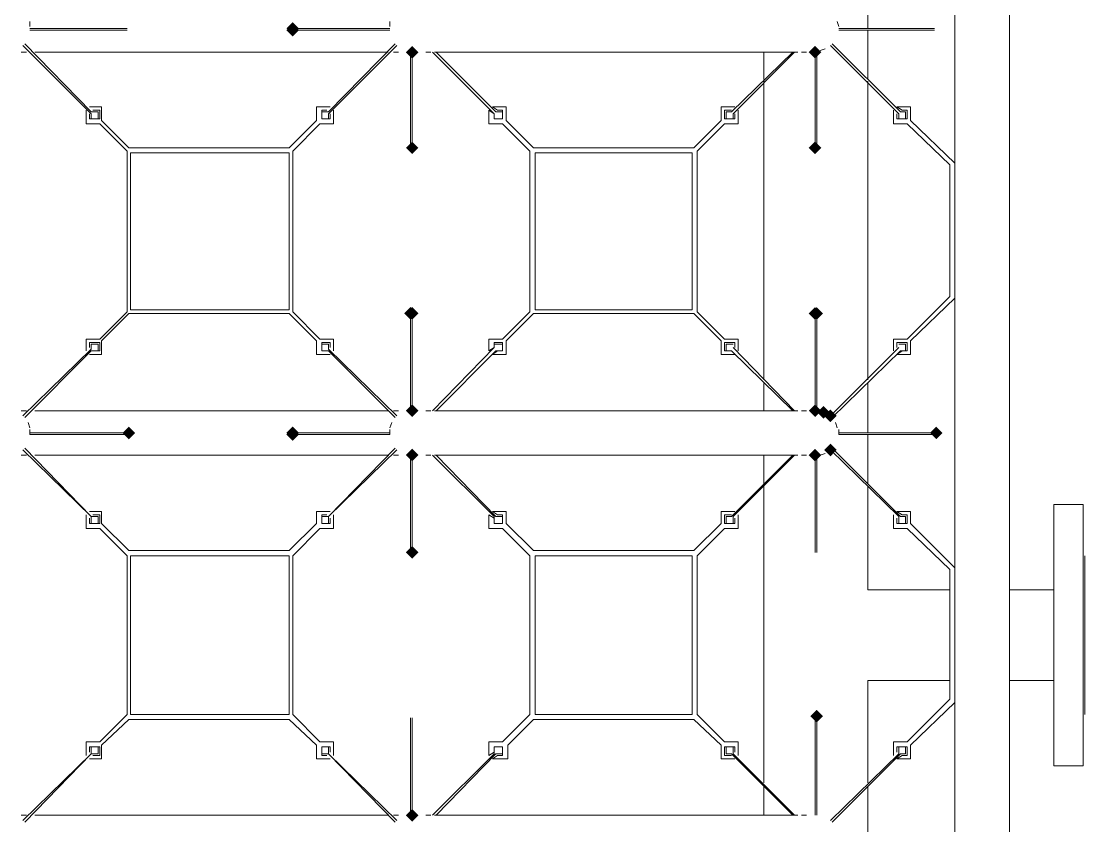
# Model space of a CAD drawing. Header units: millimetres. Extents: x -4415 to 173792, y -78716 to 47289.
# Drawn here: x 46258 to 46927, y -4842 to -4336 of the extents above; entities that cross this region are included whole.
import ezdxf

# ---------------------------------------------------------------- set-up
doc = ezdxf.new("R2010")
doc.units = ezdxf.units.MM

msp = doc.modelspace()

# ---------------------------------------------------------------- hatches: boundary and pattern name
h = msp.add_hatch(color=0)
h.dxf.hatch_style = 2
h.paths.add_polyline_path([(46428.82, -4344.2), (46424.84, -4340.23), (46428.82, -4336.26), (46432.79, -4340.23)])
h = msp.add_hatch(color=0)
h.dxf.hatch_style = 2
h.paths.add_polyline_path([(46428.82, -4345.28), (46424.84, -4341.3), (46428.82, -4337.33), (46432.79, -4341.3)])
h = msp.add_hatch(color=0)
h.dxf.hatch_style = 2
h.paths.add_polyline_path([(46503.96, -4359.23), (46499.99, -4355.26), (46503.96, -4351.29), (46507.93, -4355.26)])
h = msp.add_hatch(color=0)
h.dxf.hatch_style = 2
h.paths.add_polyline_path([(46757.31, -4359.23), (46753.33, -4355.26), (46757.31, -4351.29), (46761.28, -4355.26)])
h = msp.add_hatch(color=0)
h.dxf.hatch_style = 2
h.paths.add_polyline_path([(46503.96, -4419.35), (46499.99, -4415.37), (46503.96, -4411.4), (46507.93, -4415.37)])
h = msp.add_hatch(color=0)
h.dxf.hatch_style = 2
h.paths.add_polyline_path([(46757.31, -4419.35), (46753.33, -4415.37), (46757.31, -4411.4), (46761.28, -4415.37)])
h = msp.add_hatch(color=0)
h.dxf.hatch_style = 2
h.paths.add_polyline_path([(46502.89, -4523.48), (46498.91, -4519.5), (46502.89, -4515.53), (46506.86, -4519.5)])
h = msp.add_hatch(color=0)
h.dxf.hatch_style = 2
h.paths.add_polyline_path([(46503.96, -4523.48), (46499.99, -4519.5), (46503.96, -4515.53), (46507.93, -4519.5)])
h = msp.add_hatch(color=0)
h.dxf.hatch_style = 2
h.paths.add_polyline_path([(46503.96, -4523.48), (46499.99, -4519.5), (46503.96, -4515.53), (46507.93, -4519.5)])
h = msp.add_hatch(color=0)
h.dxf.hatch_style = 2
h.paths.add_polyline_path([(46757.31, -4523.48), (46753.33, -4519.5), (46757.31, -4515.53), (46761.28, -4519.5)])
h = msp.add_hatch(color=0)
h.dxf.hatch_style = 2
h.paths.add_polyline_path([(46757.31, -4523.48), (46753.33, -4519.5), (46757.31, -4515.53), (46761.28, -4519.5)])
h = msp.add_hatch(color=0)
h.dxf.hatch_style = 2
h.paths.add_polyline_path([(46758.38, -4523.48), (46754.41, -4519.5), (46758.38, -4515.53), (46762.35, -4519.5)])
h = msp.add_hatch(color=0)
h.dxf.hatch_style = 2
h.paths.add_polyline_path([(46503.96, -4584.67), (46499.99, -4580.69), (46503.96, -4576.72), (46507.93, -4580.69)])
h = msp.add_hatch(color=0)
h.dxf.hatch_style = 2
h.paths.add_polyline_path([(46757.31, -4584.67), (46753.33, -4580.69), (46757.31, -4576.72), (46761.28, -4580.69)])
h = msp.add_hatch(color=0)
h.dxf.hatch_style = 2
h.paths.add_polyline_path([(46762.67, -4585.74), (46758.7, -4581.77), (46762.67, -4577.79), (46766.64, -4581.77)])
h = msp.add_hatch(color=0)
h.dxf.hatch_style = 2
h.paths.add_polyline_path([(46766.97, -4587.89), (46762.99, -4583.91), (46766.97, -4579.94), (46770.94, -4583.91)])
h = msp.add_hatch(color=0)
h.dxf.hatch_style = 2
h.paths.add_polyline_path([(46325.76, -4598.62), (46321.79, -4594.65), (46325.76, -4590.68), (46329.73, -4594.65)])
h = msp.add_hatch(color=0)
h.dxf.hatch_style = 2
h.paths.add_polyline_path([(46428.82, -4598.62), (46424.84, -4594.65), (46428.82, -4590.68), (46432.79, -4594.65)])
h = msp.add_hatch(color=0)
h.dxf.hatch_style = 2
h.paths.add_polyline_path([(46428.82, -4598.62), (46424.84, -4594.65), (46428.82, -4590.68), (46432.79, -4594.65)])
h = msp.add_hatch(color=0)
h.dxf.hatch_style = 2
h.paths.add_polyline_path([(46428.82, -4599.69), (46424.84, -4595.72), (46428.82, -4591.75), (46432.79, -4595.72)])
h = msp.add_hatch(color=0)
h.dxf.hatch_style = 2
h.paths.add_polyline_path([(46833.52, -4598.62), (46829.55, -4594.65), (46833.52, -4590.68), (46837.5, -4594.65)])
h = msp.add_hatch(color=0)
h.dxf.hatch_style = 2
h.paths.add_polyline_path([(46503.96, -4612.58), (46499.99, -4608.6), (46503.96, -4604.63), (46507.93, -4608.6)])
h = msp.add_hatch(color=0)
h.dxf.hatch_style = 2
h.paths.add_polyline_path([(46757.31, -4612.58), (46753.33, -4608.6), (46757.31, -4604.63), (46761.28, -4608.6)])
h = msp.add_hatch(color=0)
h.dxf.hatch_style = 2
h.paths.add_polyline_path([(46766.97, -4609.36), (46762.99, -4605.38), (46766.97, -4601.41), (46770.94, -4605.38)])
h = msp.add_hatch(color=0)
h.dxf.hatch_style = 2
h.paths.add_polyline_path([(46503.96, -4673.77), (46499.99, -4669.79), (46503.96, -4665.82), (46507.93, -4669.79)])
h = msp.add_hatch(color=0)
h.dxf.hatch_style = 2
h.paths.add_polyline_path([(46758.38, -4776.82), (46754.41, -4772.85), (46758.38, -4768.88), (46762.35, -4772.85)])
h = msp.add_hatch(color=0)
h.dxf.hatch_style = 2
h.paths.add_polyline_path([(46503.96, -4839.08), (46499.99, -4835.11), (46503.96, -4831.14), (46507.93, -4835.11)])

# ---------------------------------------------------------------- linework, layer by layer
at = {"color": 0, "lineweight": 0}
for points in [[(46845.33, -3964.51), (46845.33, -5479.21)], [(46879.68, -3964.51), (46879.68, -5479.21)], [(46790.58, -4309.1), (46790.58, -4340.23)], [(46263.5, -4339.16), (46263.5, -4335.94)], [(46263.5, -4340.23), (46324.69, -4340.23)], [(46428.82, -4340.23), (46490, -4340.23)], [(46490, -4339.16), (46490, -4335.94)], [(46772.33, -4339.16), (46771.26, -4335.94)], [(46772.33, -4340.23), (46832.45, -4340.23)], [(46324.69, -4341.3), (46263.5, -4341.3)], [(46490, -4341.3), (46428.82, -4341.3)], [(46832.45, -4341.3), (46772.33, -4341.3)], [(46790.58, -4341.3), (46790.58, -4372.43)], [(46302.14, -4393.9), (46259.2, -4350.96)], [(46260.28, -4349.89), (46302.14, -4392.83)], [(46451.36, -4392.83), (46493.23, -4349.89)], [(46494.3, -4350.96), (46451.36, -4393.9)], [(46760.53, -4354.19), (46763.75, -4353.11)], [(46809.91, -4393.9), (46766.97, -4350.96)], [(46768.04, -4349.89), (46810.98, -4392.83)], [(46261.35, -4355.26), (46258.13, -4355.26)], [(46271.01, -4355.26), (46266.72, -4355.26)], [(46274.23, -4355.26), (46271.01, -4355.26)], [(46279.6, -4355.26), (46274.23, -4355.26)], [(46283.89, -4355.26), (46279.6, -4355.26)], [(46288.19, -4355.26), (46283.89, -4355.26)], [(46293.55, -4355.26), (46288.19, -4355.26)], [(46297.85, -4355.26), (46293.55, -4355.26)], [(46304.29, -4355.26), (46297.85, -4355.26)], [(46309.66, -4355.26), (46304.29, -4355.26)], [(46315.02, -4355.26), (46309.66, -4355.26)], [(46321.47, -4355.26), (46315.02, -4355.26)], [(46326.83, -4355.26), (46321.47, -4355.26)], [(46333.27, -4355.26), (46326.83, -4355.26)], [(46339.72, -4355.26), (46333.27, -4355.26)], [(46346.16, -4355.26), (46339.72, -4355.26)], [(46353.67, -4355.26), (46346.16, -4355.26)], [(46360.11, -4355.26), (46353.67, -4355.26)], [(46366.55, -4355.26), (46360.11, -4355.26)], [(46372.99, -4355.26), (46366.55, -4355.26)], [(46380.51, -4355.26), (46372.99, -4355.26)], [(46386.95, -4355.26), (46380.51, -4355.26)], [(46393.39, -4355.26), (46386.95, -4355.26)], [(46399.83, -4355.26), (46393.39, -4355.26)], [(46406.27, -4355.26), (46399.83, -4355.26)], [(46413.79, -4355.26), (46406.27, -4355.26)], [(46420.23, -4355.26), (46413.79, -4355.26)], [(46426.67, -4355.26), (46420.23, -4355.26)], [(46432.04, -4355.26), (46426.67, -4355.26)], [(46438.48, -4355.26), (46432.04, -4355.26)], [(46443.84, -4355.26), (46438.48, -4355.26)], [(46450.29, -4355.26), (46443.84, -4355.26)], [(46454.58, -4355.26), (46450.29, -4355.26)], [(46461.02, -4355.26), (46454.58, -4355.26)], [(46465.31, -4355.26), (46461.02, -4355.26)], [(46470.68, -4355.26), (46465.31, -4355.26)], [(46474.98, -4355.26), (46470.68, -4355.26)], [(46478.2, -4355.26), (46474.98, -4355.26)], [(46482.49, -4355.26), (46478.2, -4355.26)], [(46485.71, -4355.26), (46482.49, -4355.26)], [(46488.93, -4355.26), (46485.71, -4355.26)], [(46495.37, -4355.26), (46492.15, -4355.26)], [(46502.89, -4415.37), (46502.89, -4355.26)], [(46503.96, -4355.26), (46503.96, -4415.37)], [(46515.77, -4355.26), (46512.55, -4355.26)], [(46555.49, -4393.9), (46516.84, -4355.26)], [(46521.14, -4355.26), (46517.92, -4355.26)], [(46518.99, -4355.26), (46556.56, -4392.83)], [(46524.36, -4355.26), (46521.14, -4355.26)], [(46528.65, -4355.26), (46524.36, -4355.26)], [(46532.94, -4355.26), (46528.65, -4355.26)], [(46537.24, -4355.26), (46532.94, -4355.26)], [(46541.53, -4355.26), (46537.24, -4355.26)], [(46546.9, -4355.26), (46541.53, -4355.26)], [(46552.27, -4355.26), (46546.9, -4355.26)], [(46557.63, -4355.26), (46552.27, -4355.26)], [(46563, -4355.26), (46557.63, -4355.26)], [(46569.44, -4355.26), (46563, -4355.26)], [(46574.81, -4355.26), (46569.44, -4355.26)], [(46581.25, -4355.26), (46574.81, -4355.26)], [(46587.69, -4355.26), (46581.25, -4355.26)], [(46594.13, -4355.26), (46587.69, -4355.26)], [(46600.57, -4355.26), (46594.13, -4355.26)], [(46607.02, -4355.26), (46600.57, -4355.26)], [(46613.46, -4355.26), (46607.02, -4355.26)], [(46620.97, -4355.26), (46613.46, -4355.26)], [(46627.41, -4355.26), (46620.97, -4355.26)], [(46633.85, -4355.26), (46627.41, -4355.26)], [(46641.37, -4355.26), (46633.85, -4355.26)], [(46647.81, -4355.26), (46641.37, -4355.26)], [(46654.25, -4355.26), (46647.81, -4355.26)], [(46660.69, -4355.26), (46654.25, -4355.26)], [(46668.21, -4355.26), (46660.69, -4355.26)], [(46673.57, -4355.26), (46668.21, -4355.26)], [(46680.01, -4355.26), (46673.57, -4355.26)], [(46686.45, -4355.26), (46680.01, -4355.26)], [(46692.9, -4355.26), (46686.45, -4355.26)], [(46698.26, -4355.26), (46692.9, -4355.26)], [(46703.63, -4355.26), (46698.26, -4355.26)], [(46710.07, -4355.26), (46703.63, -4355.26)], [(46704.7, -4392.83), (46743.35, -4355.26)], [(46744.42, -4355.26), (46705.78, -4393.9)], [(46714.37, -4355.26), (46710.07, -4355.26)], [(46719.73, -4355.26), (46714.37, -4355.26)], [(46724.03, -4355.26), (46719.73, -4355.26)], [(46728.32, -4355.26), (46724.03, -4355.26)], [(46725.1, -4372.43), (46725.1, -4355.26)], [(46732.61, -4355.26), (46728.32, -4355.26)], [(46736.91, -4355.26), (46732.61, -4355.26)], [(46740.13, -4355.26), (46736.91, -4355.26)], [(46743.35, -4355.26), (46740.13, -4355.26)], [(46746.57, -4355.26), (46743.35, -4355.26)], [(46751.94, -4355.26), (46748.72, -4355.26)], [(46757.31, -4415.37), (46757.31, -4355.26)], [(46758.38, -4355.26), (46758.38, -4415.37)], [(46725.1, -4561.37), (46725.1, -4373.51)], [(46790.58, -4373.51), (46790.58, -4561.37)], [(46298.92, -4400.35), (46298.92, -4391.76)], [(46301.07, -4389.61), (46308.58, -4389.61)], [(46301.07, -4393.9), (46301.07, -4397.13)], [(46302.14, -4392.83), (46306.44, -4392.83)], [(46302.14, -4397.13), (46302.14, -4393.9)], [(46307.51, -4391.76), (46303.22, -4391.76)], [(46306.44, -4392.83), (46306.44, -4397.13)], [(46307.51, -4397.13), (46307.51, -4391.76)], [(46308.58, -4389.61), (46308.58, -4398.2)], [(46443.84, -4389.61), (46452.43, -4389.61)], [(46443.84, -4398.2), (46443.84, -4389.61)], [(46447.06, -4391.76), (46447.06, -4397.13)], [(46450.29, -4391.76), (46447.06, -4391.76)], [(46447.06, -4392.83), (46451.36, -4392.83)], [(46447.06, -4397.13), (46447.06, -4392.83)], [(46451.36, -4393.9), (46451.36, -4397.13)], [(46452.43, -4397.13), (46452.43, -4393.9)], [(46454.58, -4391.76), (46454.58, -4400.35)], [(46552.27, -4391.76), (46555.49, -4393.9)], [(46552.27, -4400.35), (46552.27, -4391.76)], [(46554.41, -4389.61), (46563, -4389.61)], [(46557.63, -4391.76), (46554.41, -4389.61)], [(46555.49, -4393.9), (46555.49, -4397.13)], [(46555.49, -4397.13), (46555.49, -4393.9)], [(46556.56, -4392.83), (46560.86, -4392.83)], [(46560.86, -4391.76), (46557.63, -4391.76)], [(46560.86, -4397.13), (46560.86, -4391.76)], [(46560.86, -4392.83), (46560.86, -4397.13)], [(46563, -4389.61), (46563, -4398.2)], [(46698.26, -4389.61), (46706.85, -4389.61)], [(46698.26, -4398.2), (46698.26, -4389.61)], [(46700.41, -4391.76), (46700.41, -4397.13)], [(46704.7, -4391.76), (46700.41, -4391.76)], [(46701.48, -4392.83), (46704.7, -4392.83)], [(46701.48, -4397.13), (46701.48, -4392.83)], [(46705.78, -4393.9), (46705.78, -4397.13)], [(46706.85, -4397.13), (46706.85, -4393.9)], [(46709, -4391.76), (46709, -4400.35)], [(46806.69, -4391.76), (46806.69, -4400.35)], [(46817.42, -4389.61), (46808.83, -4389.61)], [(46808.83, -4389.61), (46812.05, -4391.76)], [(46808.83, -4397.13), (46808.83, -4393.9)], [(46809.91, -4397.13), (46809.91, -4393.9)], [(46810.98, -4392.83), (46814.2, -4392.83)], [(46812.05, -4391.76), (46815.27, -4391.76)], [(46814.2, -4392.83), (46814.2, -4397.13)], [(46815.27, -4391.76), (46815.27, -4397.13)], [(46817.42, -4398.2), (46817.42, -4389.61)], [(46307.51, -4400.35), (46298.92, -4400.35)], [(46301.07, -4397.13), (46307.51, -4397.13)], [(46306.44, -4397.13), (46302.14, -4397.13)], [(46324.69, -4417.52), (46307.51, -4400.35)], [(46308.58, -4398.2), (46325.76, -4415.37)], [(46426.67, -4415.37), (46443.84, -4398.2)], [(46445.99, -4400.35), (46428.82, -4417.52)], [(46454.58, -4400.35), (46445.99, -4400.35)], [(46447.06, -4397.13), (46452.43, -4397.13)], [(46451.36, -4397.13), (46447.06, -4397.13)], [(46560.86, -4400.35), (46552.27, -4400.35)], [(46555.49, -4397.13), (46560.86, -4397.13)], [(46560.86, -4397.13), (46555.49, -4397.13)], [(46578.03, -4417.52), (46560.86, -4400.35)], [(46563, -4398.2), (46580.18, -4415.37)], [(46681.09, -4415.37), (46698.26, -4398.2)], [(46700.41, -4400.35), (46683.23, -4417.52)], [(46700.41, -4397.13), (46706.85, -4397.13)], [(46709, -4400.35), (46700.41, -4400.35)], [(46705.78, -4397.13), (46701.48, -4397.13)], [(46806.69, -4400.35), (46815.27, -4400.35)], [(46815.27, -4397.13), (46808.83, -4397.13)], [(46814.2, -4397.13), (46809.91, -4397.13)], [(46815.27, -4400.35), (46842.11, -4426.11)], [(46845.33, -4425.04), (46817.42, -4398.2)], [(46324.69, -4518.43), (46324.69, -4417.52)], [(46325.76, -4415.37), (46426.67, -4415.37)], [(46326.83, -4517.36), (46326.83, -4418.6)], [(46326.83, -4418.6), (46426.67, -4418.6)], [(46426.67, -4418.6), (46426.67, -4517.36)], [(46428.82, -4417.52), (46428.82, -4518.43)], [(46578.03, -4518.43), (46578.03, -4417.52)], [(46580.18, -4415.37), (46681.09, -4415.37)], [(46581.25, -4517.36), (46581.25, -4418.6)], [(46581.25, -4418.6), (46680.01, -4418.6)], [(46680.01, -4418.6), (46680.01, -4517.36)], [(46683.23, -4417.52), (46683.23, -4518.43)], [(46842.11, -4426.11), (46842.11, -4508.77)], [(46845.33, -4509.84), (46845.33, -4425.04)], [(46842.11, -4508.77), (46815.27, -4535.61)], [(46817.42, -4536.68), (46845.33, -4509.84)], [(46307.51, -4535.61), (46324.69, -4518.43)], [(46325.76, -4519.5), (46308.58, -4536.68)], [(46426.67, -4519.5), (46325.76, -4519.5)], [(46426.67, -4517.36), (46326.83, -4517.36)], [(46443.84, -4536.68), (46426.67, -4519.5)], [(46428.82, -4518.43), (46445.99, -4535.61)], [(46502.89, -4580.69), (46502.89, -4519.5)], [(46503.96, -4519.5), (46503.96, -4580.69)], [(46560.86, -4535.61), (46578.03, -4518.43)], [(46580.18, -4519.5), (46563, -4536.68)], [(46681.09, -4519.5), (46580.18, -4519.5)], [(46680.01, -4517.36), (46581.25, -4517.36)], [(46698.26, -4536.68), (46681.09, -4519.5)], [(46683.23, -4518.43), (46700.41, -4535.61)], [(46757.31, -4580.69), (46757.31, -4519.5)], [(46758.38, -4519.5), (46758.38, -4580.69)], [(46298.92, -4535.61), (46307.51, -4535.61)], [(46298.92, -4543.12), (46298.92, -4535.61)], [(46301.07, -4537.75), (46301.07, -4540.97)], [(46307.51, -4537.75), (46301.07, -4537.75)], [(46302.14, -4538.83), (46306.44, -4538.83)], [(46302.14, -4542.05), (46302.14, -4538.83)], [(46306.44, -4538.83), (46306.44, -4543.12)], [(46307.51, -4543.12), (46307.51, -4537.75)], [(46308.58, -4536.68), (46308.58, -4545.27)], [(46443.84, -4545.27), (46443.84, -4536.68)], [(46445.99, -4535.61), (46454.58, -4535.61)], [(46447.06, -4537.75), (46447.06, -4543.12)], [(46452.43, -4537.75), (46447.06, -4537.75)], [(46447.06, -4538.83), (46451.36, -4538.83)], [(46447.06, -4543.12), (46447.06, -4538.83)], [(46451.36, -4538.83), (46451.36, -4542.05)], [(46452.43, -4540.97), (46452.43, -4537.75)], [(46454.58, -4535.61), (46454.58, -4543.12)], [(46516.84, -4580.69), (46555.49, -4540.97)], [(46552.27, -4535.61), (46560.86, -4535.61)], [(46552.27, -4543.12), (46552.27, -4535.61)], [(46555.49, -4540.97), (46552.27, -4543.12)], [(46555.49, -4537.75), (46555.49, -4540.97)], [(46560.86, -4537.75), (46555.49, -4537.75)], [(46555.49, -4538.83), (46560.86, -4538.83)], [(46560.86, -4543.12), (46560.86, -4537.75)], [(46560.86, -4538.83), (46560.86, -4543.12)], [(46563, -4536.68), (46563, -4545.27)], [(46698.26, -4545.27), (46698.26, -4536.68)], [(46700.41, -4535.61), (46709, -4535.61)], [(46700.41, -4537.75), (46700.41, -4543.12)], [(46706.85, -4537.75), (46700.41, -4537.75)], [(46701.48, -4538.83), (46705.78, -4538.83)], [(46701.48, -4543.12), (46701.48, -4538.83)], [(46705.78, -4540.97), (46744.42, -4580.69)], [(46706.85, -4540.97), (46706.85, -4537.75)], [(46709, -4535.61), (46709, -4543.12)], [(46766.97, -4583.91), (46809.91, -4540.97)], [(46806.69, -4535.61), (46806.69, -4543.12)], [(46815.27, -4535.61), (46806.69, -4535.61)], [(46808.83, -4537.75), (46815.27, -4537.75)], [(46808.83, -4540.97), (46808.83, -4537.75)], [(46809.91, -4538.83), (46814.2, -4538.83)], [(46814.2, -4538.83), (46814.2, -4543.12)], [(46815.27, -4537.75), (46815.27, -4543.12)], [(46817.42, -4545.27), (46817.42, -4536.68)], [(46259.2, -4583.91), (46302.14, -4542.05)], [(46302.14, -4543.12), (46260.28, -4584.99)], [(46308.58, -4545.27), (46301.07, -4545.27)], [(46306.44, -4543.12), (46302.14, -4543.12)], [(46303.22, -4543.12), (46307.51, -4543.12)], [(46452.43, -4545.27), (46443.84, -4545.27)], [(46447.06, -4543.12), (46450.29, -4543.12)], [(46451.36, -4543.12), (46447.06, -4543.12)], [(46451.36, -4542.05), (46494.3, -4583.91)], [(46493.23, -4584.99), (46451.36, -4543.12)], [(46556.56, -4543.12), (46518.99, -4580.69)], [(46554.41, -4545.27), (46557.63, -4543.12)], [(46563, -4545.27), (46554.41, -4545.27)], [(46560.86, -4543.12), (46556.56, -4543.12)], [(46557.63, -4543.12), (46560.86, -4543.12)], [(46706.85, -4545.27), (46698.26, -4545.27)], [(46700.41, -4543.12), (46704.7, -4543.12)], [(46704.7, -4543.12), (46701.48, -4543.12)], [(46743.35, -4580.69), (46704.7, -4543.12)], [(46810.98, -4543.12), (46768.04, -4584.99)], [(46812.05, -4543.12), (46808.83, -4545.27)], [(46808.83, -4545.27), (46817.42, -4545.27)], [(46814.2, -4543.12), (46810.98, -4543.12)], [(46815.27, -4543.12), (46812.05, -4543.12)], [(46725.1, -4580.69), (46725.1, -4563.52)], [(46790.58, -4563.52), (46790.58, -4594.65)], [(46258.13, -4580.69), (46261.35, -4580.69)], [(46266.72, -4580.69), (46271.01, -4580.69)], [(46271.01, -4580.69), (46274.23, -4580.69)], [(46274.23, -4580.69), (46279.6, -4580.69)], [(46279.6, -4580.69), (46283.89, -4580.69)], [(46283.89, -4580.69), (46288.19, -4580.69)], [(46288.19, -4580.69), (46293.55, -4580.69)], [(46293.55, -4580.69), (46297.85, -4580.69)], [(46297.85, -4580.69), (46304.29, -4580.69)], [(46304.29, -4580.69), (46309.66, -4580.69)], [(46309.66, -4580.69), (46315.02, -4580.69)], [(46315.02, -4580.69), (46321.47, -4580.69)], [(46321.47, -4580.69), (46326.83, -4580.69)], [(46326.83, -4580.69), (46333.27, -4580.69)], [(46333.27, -4580.69), (46339.72, -4580.69)], [(46339.72, -4580.69), (46346.16, -4580.69)], [(46346.16, -4580.69), (46353.67, -4580.69)], [(46353.67, -4580.69), (46360.11, -4580.69)], [(46360.11, -4580.69), (46366.55, -4580.69)], [(46366.55, -4580.69), (46372.99, -4580.69)], [(46372.99, -4580.69), (46380.51, -4580.69)], [(46380.51, -4580.69), (46386.95, -4580.69)], [(46386.95, -4580.69), (46393.39, -4580.69)], [(46393.39, -4580.69), (46399.83, -4580.69)], [(46399.83, -4580.69), (46406.27, -4580.69)], [(46406.27, -4580.69), (46413.79, -4580.69)], [(46413.79, -4580.69), (46420.23, -4580.69)], [(46420.23, -4580.69), (46426.67, -4580.69)], [(46426.67, -4580.69), (46432.04, -4580.69)], [(46432.04, -4580.69), (46438.48, -4580.69)], [(46438.48, -4580.69), (46443.84, -4580.69)], [(46443.84, -4580.69), (46450.29, -4580.69)], [(46450.29, -4580.69), (46454.58, -4580.69)], [(46454.58, -4580.69), (46461.02, -4580.69)], [(46461.02, -4580.69), (46465.31, -4580.69)], [(46465.31, -4580.69), (46470.68, -4580.69)], [(46470.68, -4580.69), (46474.98, -4580.69)], [(46474.98, -4580.69), (46478.2, -4580.69)], [(46478.2, -4580.69), (46482.49, -4580.69)], [(46482.49, -4580.69), (46485.71, -4580.69)], [(46485.71, -4580.69), (46488.93, -4580.69)], [(46492.15, -4580.69), (46495.37, -4580.69)], [(46512.55, -4580.69), (46515.77, -4580.69)], [(46517.92, -4580.69), (46521.14, -4580.69)], [(46521.14, -4580.69), (46524.36, -4580.69)], [(46524.36, -4580.69), (46528.65, -4580.69)], [(46528.65, -4580.69), (46532.94, -4580.69)], [(46532.94, -4580.69), (46537.24, -4580.69)], [(46537.24, -4580.69), (46541.53, -4580.69)], [(46541.53, -4580.69), (46546.9, -4580.69)], [(46546.9, -4580.69), (46552.27, -4580.69)], [(46552.27, -4580.69), (46557.63, -4580.69)], [(46557.63, -4580.69), (46563, -4580.69)], [(46563, -4580.69), (46569.44, -4580.69)], [(46569.44, -4580.69), (46574.81, -4580.69)], [(46574.81, -4580.69), (46581.25, -4580.69)], [(46581.25, -4580.69), (46587.69, -4580.69)], [(46587.69, -4580.69), (46594.13, -4580.69)], [(46594.13, -4580.69), (46600.57, -4580.69)], [(46600.57, -4580.69), (46607.02, -4580.69)], [(46607.02, -4580.69), (46613.46, -4580.69)], [(46613.46, -4580.69), (46620.97, -4580.69)], [(46620.97, -4580.69), (46627.41, -4580.69)], [(46627.41, -4580.69), (46633.85, -4580.69)], [(46633.85, -4580.69), (46641.37, -4580.69)], [(46641.37, -4580.69), (46647.81, -4580.69)], [(46647.81, -4580.69), (46654.25, -4580.69)], [(46654.25, -4580.69), (46660.69, -4580.69)], [(46660.69, -4580.69), (46668.21, -4580.69)], [(46668.21, -4580.69), (46673.57, -4580.69)], [(46673.57, -4580.69), (46680.01, -4580.69)], [(46680.01, -4580.69), (46686.45, -4580.69)], [(46686.45, -4580.69), (46692.9, -4580.69)], [(46692.9, -4580.69), (46698.26, -4580.69)], [(46698.26, -4580.69), (46703.63, -4580.69)], [(46703.63, -4580.69), (46710.07, -4580.69)], [(46710.07, -4580.69), (46714.37, -4580.69)], [(46714.37, -4580.69), (46719.73, -4580.69)], [(46719.73, -4580.69), (46724.03, -4580.69)], [(46724.03, -4580.69), (46728.32, -4580.69)], [(46728.32, -4580.69), (46732.61, -4580.69)], [(46732.61, -4580.69), (46736.91, -4580.69)], [(46736.91, -4580.69), (46740.13, -4580.69)], [(46740.13, -4580.69), (46743.35, -4580.69)], [(46743.35, -4580.69), (46746.57, -4580.69)], [(46748.72, -4580.69), (46751.94, -4580.69)], [(46760.53, -4580.69), (46757.31, -4580.69)], [(46263.5, -4591.43), (46262.42, -4588.21)], [(46263.5, -4595.72), (46263.5, -4592.5)], [(46490, -4591.43), (46491.08, -4588.21)], [(46490, -4595.72), (46490, -4592.5)], [(46771.26, -4591.43), (46770.19, -4588.21)], [(46772.33, -4595.72), (46772.33, -4592.5)], [(46263.5, -4594.65), (46324.69, -4594.65)], [(46324.69, -4595.72), (46263.5, -4595.72)], [(46428.82, -4594.65), (46490, -4594.65)], [(46490, -4595.72), (46428.82, -4595.72)], [(46772.33, -4594.65), (46832.45, -4594.65)], [(46832.45, -4595.72), (46772.33, -4595.72)], [(46790.58, -4595.72), (46790.58, -4626.85)], [(46302.14, -4647.25), (46259.2, -4605.38)], [(46260.28, -4604.31), (46302.14, -4647.25)], [(46451.36, -4647.25), (46493.23, -4604.31)], [(46494.3, -4605.38), (46451.36, -4647.25)], [(46760.53, -4608.6), (46763.75, -4607.53)], [(46809.91, -4647.25), (46766.97, -4605.38)], [(46768.04, -4604.31), (46810.98, -4647.25)], [(46261.35, -4608.6), (46258.13, -4608.6)], [(46271.01, -4608.6), (46266.72, -4608.6)], [(46274.23, -4608.6), (46271.01, -4608.6)], [(46279.6, -4608.6), (46274.23, -4608.6)], [(46283.89, -4608.6), (46279.6, -4608.6)], [(46288.19, -4608.6), (46283.89, -4608.6)], [(46293.55, -4608.6), (46288.19, -4608.6)], [(46297.85, -4608.6), (46293.55, -4608.6)], [(46304.29, -4608.6), (46297.85, -4608.6)], [(46309.66, -4608.6), (46304.29, -4608.6)], [(46315.02, -4608.6), (46309.66, -4608.6)], [(46321.47, -4608.6), (46315.02, -4608.6)], [(46326.83, -4608.6), (46321.47, -4608.6)], [(46333.27, -4608.6), (46326.83, -4608.6)], [(46339.72, -4608.6), (46333.27, -4608.6)], [(46346.16, -4608.6), (46339.72, -4608.6)], [(46353.67, -4608.6), (46346.16, -4608.6)], [(46360.11, -4608.6), (46353.67, -4608.6)], [(46366.55, -4608.6), (46360.11, -4608.6)], [(46372.99, -4608.6), (46366.55, -4608.6)], [(46380.51, -4608.6), (46372.99, -4608.6)], [(46386.95, -4608.6), (46380.51, -4608.6)], [(46393.39, -4608.6), (46386.95, -4608.6)], [(46399.83, -4608.6), (46393.39, -4608.6)], [(46406.27, -4608.6), (46399.83, -4608.6)], [(46413.79, -4608.6), (46406.27, -4608.6)], [(46420.23, -4608.6), (46413.79, -4608.6)], [(46426.67, -4608.6), (46420.23, -4608.6)], [(46432.04, -4608.6), (46426.67, -4608.6)], [(46438.48, -4608.6), (46432.04, -4608.6)], [(46443.84, -4608.6), (46438.48, -4608.6)], [(46450.29, -4608.6), (46443.84, -4608.6)], [(46454.58, -4608.6), (46450.29, -4608.6)], [(46461.02, -4608.6), (46454.58, -4608.6)], [(46465.31, -4608.6), (46461.02, -4608.6)], [(46470.68, -4608.6), (46465.31, -4608.6)], [(46474.98, -4608.6), (46470.68, -4608.6)], [(46478.2, -4608.6), (46474.98, -4608.6)], [(46482.49, -4608.6), (46478.2, -4608.6)], [(46485.71, -4608.6), (46482.49, -4608.6)], [(46488.93, -4608.6), (46485.71, -4608.6)], [(46495.37, -4608.6), (46492.15, -4608.6)], [(46502.89, -4669.79), (46502.89, -4608.6)], [(46503.96, -4608.6), (46503.96, -4669.79)], [(46515.77, -4608.6), (46512.55, -4608.6)], [(46555.49, -4647.25), (46516.84, -4608.6)], [(46521.14, -4608.6), (46517.92, -4608.6)], [(46518.99, -4608.6), (46556.56, -4647.25)], [(46524.36, -4608.6), (46521.14, -4608.6)], [(46528.65, -4608.6), (46524.36, -4608.6)], [(46532.94, -4608.6), (46528.65, -4608.6)], [(46537.24, -4608.6), (46532.94, -4608.6)], [(46541.53, -4608.6), (46537.24, -4608.6)], [(46546.9, -4608.6), (46541.53, -4608.6)], [(46552.27, -4608.6), (46546.9, -4608.6)], [(46557.63, -4608.6), (46552.27, -4608.6)], [(46563, -4608.6), (46557.63, -4608.6)], [(46569.44, -4608.6), (46563, -4608.6)], [(46574.81, -4608.6), (46569.44, -4608.6)], [(46581.25, -4608.6), (46574.81, -4608.6)], [(46587.69, -4608.6), (46581.25, -4608.6)], [(46594.13, -4608.6), (46587.69, -4608.6)], [(46600.57, -4608.6), (46594.13, -4608.6)], [(46607.02, -4608.6), (46600.57, -4608.6)], [(46613.46, -4608.6), (46607.02, -4608.6)], [(46620.97, -4608.6), (46613.46, -4608.6)], [(46627.41, -4608.6), (46620.97, -4608.6)], [(46633.85, -4608.6), (46627.41, -4608.6)], [(46641.37, -4608.6), (46633.85, -4608.6)], [(46647.81, -4608.6), (46641.37, -4608.6)], [(46654.25, -4608.6), (46647.81, -4608.6)], [(46660.69, -4608.6), (46654.25, -4608.6)], [(46668.21, -4608.6), (46660.69, -4608.6)], [(46673.57, -4608.6), (46668.21, -4608.6)], [(46680.01, -4608.6), (46673.57, -4608.6)], [(46686.45, -4608.6), (46680.01, -4608.6)], [(46692.9, -4608.6), (46686.45, -4608.6)], [(46698.26, -4608.6), (46692.9, -4608.6)], [(46703.63, -4608.6), (46698.26, -4608.6)], [(46710.07, -4608.6), (46703.63, -4608.6)], [(46704.7, -4647.25), (46743.35, -4608.6)], [(46744.42, -4608.6), (46705.78, -4647.25)], [(46714.37, -4608.6), (46710.07, -4608.6)], [(46719.73, -4608.6), (46714.37, -4608.6)], [(46724.03, -4608.6), (46719.73, -4608.6)], [(46728.32, -4608.6), (46724.03, -4608.6)], [(46725.1, -4626.85), (46725.1, -4608.6)], [(46732.61, -4608.6), (46728.32, -4608.6)], [(46736.91, -4608.6), (46732.61, -4608.6)], [(46740.13, -4608.6), (46736.91, -4608.6)], [(46743.35, -4608.6), (46740.13, -4608.6)], [(46746.57, -4608.6), (46743.35, -4608.6)], [(46751.94, -4608.6), (46748.72, -4608.6)], [(46757.31, -4669.79), (46757.31, -4608.6)], [(46758.38, -4608.6), (46758.38, -4669.79)], [(46725.1, -4814.72), (46725.1, -4627.93)], [(46790.58, -4627.93), (46790.58, -4693.41)], [(46925.84, -4639.74), (46907.59, -4639.74)], [(46907.59, -4639.74), (46907.59, -4803.98)], [(46925.84, -4639.74), (46925.84, -4721.32)], [(46298.92, -4654.76), (46298.92, -4646.18)], [(46301.07, -4644.03), (46308.58, -4644.03)], [(46302.14, -4651.54), (46302.14, -4647.25)], [(46302.14, -4647.25), (46306.44, -4647.25)], [(46307.51, -4646.18), (46303.22, -4646.18)], [(46306.44, -4647.25), (46306.44, -4651.54)], [(46307.51, -4651.54), (46307.51, -4646.18)], [(46308.58, -4644.03), (46308.58, -4651.54)], [(46443.84, -4644.03), (46452.43, -4644.03)], [(46443.84, -4651.54), (46443.84, -4644.03)], [(46447.06, -4646.18), (46447.06, -4651.54)], [(46450.29, -4646.18), (46447.06, -4646.18)], [(46447.06, -4647.25), (46451.36, -4647.25)], [(46447.06, -4651.54), (46447.06, -4647.25)], [(46451.36, -4647.25), (46451.36, -4651.54)], [(46454.58, -4646.18), (46454.58, -4654.76)], [(46552.27, -4646.18), (46555.49, -4648.32)], [(46552.27, -4654.76), (46552.27, -4646.18)], [(46554.41, -4644.03), (46563, -4644.03)], [(46557.63, -4646.18), (46554.41, -4644.03)], [(46555.49, -4651.54), (46555.49, -4647.25)], [(46556.56, -4647.25), (46560.86, -4647.25)], [(46560.86, -4646.18), (46557.63, -4646.18)], [(46560.86, -4651.54), (46560.86, -4646.18)], [(46560.86, -4647.25), (46560.86, -4651.54)], [(46563, -4644.03), (46563, -4651.54)], [(46698.26, -4644.03), (46706.85, -4644.03)], [(46698.26, -4651.54), (46698.26, -4644.03)], [(46700.41, -4646.18), (46700.41, -4651.54)], [(46704.7, -4646.18), (46700.41, -4646.18)], [(46701.48, -4647.25), (46704.7, -4647.25)], [(46701.48, -4651.54), (46701.48, -4647.25)], [(46705.78, -4647.25), (46705.78, -4651.54)], [(46709, -4646.18), (46709, -4654.76)], [(46806.69, -4646.18), (46806.69, -4654.76)], [(46817.42, -4644.03), (46808.83, -4644.03)], [(46808.83, -4644.03), (46812.05, -4646.18)], [(46809.91, -4651.54), (46809.91, -4647.25)], [(46810.98, -4647.25), (46814.2, -4647.25)], [(46812.05, -4646.18), (46815.27, -4646.18)], [(46814.2, -4647.25), (46814.2, -4651.54)], [(46815.27, -4646.18), (46815.27, -4651.54)], [(46817.42, -4651.54), (46817.42, -4644.03)], [(46307.51, -4654.76), (46298.92, -4654.76)], [(46301.07, -4648.32), (46301.07, -4651.54)], [(46301.07, -4651.54), (46307.51, -4651.54)], [(46306.44, -4651.54), (46302.14, -4651.54)], [(46324.69, -4671.94), (46307.51, -4654.76)], [(46308.58, -4651.54), (46325.76, -4668.72)], [(46426.67, -4668.72), (46443.84, -4651.54)], [(46445.99, -4654.76), (46428.82, -4671.94)], [(46454.58, -4654.76), (46445.99, -4654.76)], [(46447.06, -4651.54), (46452.43, -4651.54)], [(46451.36, -4651.54), (46447.06, -4651.54)], [(46452.43, -4651.54), (46452.43, -4648.32)], [(46560.86, -4654.76), (46552.27, -4654.76)], [(46555.49, -4648.32), (46555.49, -4651.54)], [(46555.49, -4651.54), (46560.86, -4651.54)], [(46560.86, -4651.54), (46555.49, -4651.54)], [(46578.03, -4671.94), (46560.86, -4654.76)], [(46563, -4651.54), (46580.18, -4668.72)], [(46681.09, -4668.72), (46698.26, -4651.54)], [(46700.41, -4654.76), (46683.23, -4671.94)], [(46700.41, -4651.54), (46706.85, -4651.54)], [(46709, -4654.76), (46700.41, -4654.76)], [(46705.78, -4651.54), (46701.48, -4651.54)], [(46706.85, -4651.54), (46706.85, -4648.32)], [(46806.69, -4654.76), (46815.27, -4654.76)], [(46808.83, -4651.54), (46808.83, -4648.32)], [(46815.27, -4651.54), (46808.83, -4651.54)], [(46814.2, -4651.54), (46809.91, -4651.54)], [(46815.27, -4654.76), (46842.11, -4680.53)], [(46845.33, -4679.45), (46817.42, -4651.54)], [(46324.69, -4771.78), (46324.69, -4671.94)], [(46325.76, -4668.72), (46426.67, -4668.72)], [(46326.83, -4771.78), (46326.83, -4671.94)], [(46326.83, -4671.94), (46426.67, -4671.94)], [(46426.67, -4671.94), (46426.67, -4771.78)], [(46428.82, -4671.94), (46428.82, -4771.78)], [(46578.03, -4771.78), (46578.03, -4671.94)], [(46580.18, -4668.72), (46681.09, -4668.72)], [(46581.25, -4771.78), (46581.25, -4671.94)], [(46581.25, -4671.94), (46680.01, -4671.94)], [(46680.01, -4671.94), (46680.01, -4771.78)], [(46683.23, -4671.94), (46683.23, -4771.78)], [(46926.92, -4671.94), (46926.92, -4771.78)], [(46842.11, -4680.53), (46842.11, -4762.11)], [(46845.33, -4764.26), (46845.33, -4679.45)], [(46790.58, -4693.41), (46842.11, -4693.41)], [(46907.59, -4693.41), (46879.68, -4693.41)], [(46925.84, -4803.98), (46925.84, -4721.32)], [(46842.11, -4750.31), (46790.58, -4750.31)], [(46790.58, -4750.31), (46790.58, -4814.72)], [(46879.68, -4750.31), (46907.59, -4750.31)], [(46842.11, -4762.11), (46815.27, -4788.95)], [(46817.42, -4791.1), (46845.33, -4764.26)], [(46307.51, -4788.95), (46324.69, -4771.78)], [(46325.76, -4775), (46308.58, -4791.1)], [(46426.67, -4775), (46325.76, -4775)], [(46426.67, -4771.78), (46326.83, -4771.78)], [(46443.84, -4791.1), (46426.67, -4775)], [(46428.82, -4771.78), (46445.99, -4788.95)], [(46502.89, -4835.11), (46502.89, -4773.92)], [(46503.96, -4773.92), (46503.96, -4835.11)], [(46560.86, -4788.95), (46578.03, -4771.78)], [(46580.18, -4775), (46564.08, -4791.1)], [(46681.09, -4775), (46580.18, -4775)], [(46680.01, -4771.78), (46581.25, -4771.78)], [(46698.26, -4791.1), (46681.09, -4775)], [(46683.23, -4771.78), (46700.41, -4788.95)], [(46757.31, -4835.11), (46757.31, -4773.92)], [(46758.38, -4773.92), (46758.38, -4835.11)], [(46298.92, -4788.95), (46307.51, -4788.95)], [(46298.92, -4797.54), (46298.92, -4788.95)], [(46301.07, -4792.17), (46301.07, -4795.39)], [(46307.51, -4792.17), (46301.07, -4792.17)], [(46302.14, -4792.17), (46306.44, -4792.17)], [(46302.14, -4796.47), (46302.14, -4792.17)], [(46306.44, -4792.17), (46306.44, -4796.47)], [(46307.51, -4797.54), (46307.51, -4792.17)], [(46308.58, -4791.1), (46308.58, -4799.69)], [(46443.84, -4799.69), (46443.84, -4791.1)], [(46445.99, -4788.95), (46454.58, -4788.95)], [(46447.06, -4792.17), (46447.06, -4797.54)], [(46452.43, -4792.17), (46447.06, -4792.17)], [(46447.06, -4792.17), (46451.36, -4792.17)], [(46447.06, -4796.47), (46447.06, -4792.17)], [(46451.36, -4792.17), (46451.36, -4796.47)], [(46452.43, -4795.39), (46452.43, -4792.17)], [(46454.58, -4788.95), (46454.58, -4797.54)], [(46552.27, -4788.95), (46560.86, -4788.95)], [(46552.27, -4797.54), (46552.27, -4788.95)], [(46555.49, -4792.17), (46555.49, -4795.39)], [(46560.86, -4792.17), (46555.49, -4792.17)], [(46555.49, -4792.17), (46560.86, -4792.17)], [(46555.49, -4796.47), (46555.49, -4792.17)], [(46560.86, -4797.54), (46560.86, -4792.17)], [(46560.86, -4792.17), (46560.86, -4796.47)], [(46564.08, -4791.1), (46564.08, -4799.69)], [(46698.26, -4799.69), (46698.26, -4791.1)], [(46700.41, -4788.95), (46709, -4788.95)], [(46700.41, -4792.17), (46700.41, -4797.54)], [(46706.85, -4792.17), (46700.41, -4792.17)], [(46701.48, -4792.17), (46705.78, -4792.17)], [(46701.48, -4796.47), (46701.48, -4792.17)], [(46705.78, -4792.17), (46705.78, -4796.47)], [(46706.85, -4795.39), (46706.85, -4792.17)], [(46709, -4788.95), (46709, -4797.54)], [(46806.69, -4788.95), (46806.69, -4797.54)], [(46815.27, -4788.95), (46806.69, -4788.95)], [(46808.83, -4792.17), (46815.27, -4792.17)], [(46808.83, -4795.39), (46808.83, -4792.17)], [(46809.91, -4792.17), (46814.2, -4792.17)], [(46809.91, -4796.47), (46809.91, -4792.17)], [(46814.2, -4792.17), (46814.2, -4796.47)], [(46815.27, -4792.17), (46815.27, -4797.54)], [(46817.42, -4799.69), (46817.42, -4791.1)], [(46259.2, -4838.33), (46302.14, -4796.47)], [(46302.14, -4796.47), (46260.28, -4839.41)], [(46308.58, -4799.69), (46301.07, -4799.69)], [(46306.44, -4796.47), (46302.14, -4796.47)], [(46303.22, -4797.54), (46307.51, -4797.54)], [(46452.43, -4799.69), (46443.84, -4799.69)], [(46451.36, -4796.47), (46447.06, -4796.47)], [(46447.06, -4797.54), (46450.29, -4797.54)], [(46451.36, -4796.47), (46494.3, -4838.33)], [(46493.23, -4839.41), (46451.36, -4796.47)], [(46516.84, -4835.11), (46555.49, -4796.47)], [(46556.56, -4796.47), (46518.99, -4835.11)], [(46555.49, -4795.39), (46552.27, -4797.54)], [(46554.41, -4799.69), (46557.63, -4797.54)], [(46564.08, -4799.69), (46554.41, -4799.69)], [(46560.86, -4796.47), (46556.56, -4796.47)], [(46557.63, -4797.54), (46560.86, -4797.54)], [(46706.85, -4799.69), (46698.26, -4799.69)], [(46700.41, -4797.54), (46704.7, -4797.54)], [(46704.7, -4796.47), (46701.48, -4796.47)], [(46743.35, -4835.11), (46704.7, -4796.47)], [(46705.78, -4796.47), (46744.42, -4835.11)], [(46766.97, -4838.33), (46809.91, -4796.47)], [(46810.98, -4796.47), (46768.04, -4839.41)], [(46812.05, -4797.54), (46808.83, -4799.69)], [(46808.83, -4799.69), (46817.42, -4799.69)], [(46814.2, -4796.47), (46810.98, -4796.47)], [(46815.27, -4797.54), (46812.05, -4797.54)], [(46907.59, -4803.98), (46925.84, -4803.98)], [(46725.1, -4835.11), (46725.1, -4816.86)], [(46790.58, -4816.86), (46790.58, -4847.99)], [(46258.13, -4835.11), (46261.35, -4835.11)], [(46266.72, -4835.11), (46271.01, -4835.11)], [(46271.01, -4835.11), (46274.23, -4835.11)], [(46274.23, -4835.11), (46279.6, -4835.11)], [(46279.6, -4835.11), (46283.89, -4835.11)], [(46283.89, -4835.11), (46288.19, -4835.11)], [(46288.19, -4835.11), (46293.55, -4835.11)], [(46293.55, -4835.11), (46297.85, -4835.11)], [(46297.85, -4835.11), (46304.29, -4835.11)], [(46304.29, -4835.11), (46309.66, -4835.11)], [(46309.66, -4835.11), (46315.02, -4835.11)], [(46315.02, -4835.11), (46321.47, -4835.11)], [(46321.47, -4835.11), (46326.83, -4835.11)], [(46326.83, -4835.11), (46333.27, -4835.11)], [(46333.27, -4835.11), (46339.72, -4835.11)], [(46339.72, -4835.11), (46346.16, -4835.11)], [(46346.16, -4835.11), (46353.67, -4835.11)], [(46353.67, -4835.11), (46360.11, -4835.11)], [(46360.11, -4835.11), (46366.55, -4835.11)], [(46366.55, -4835.11), (46372.99, -4835.11)], [(46372.99, -4835.11), (46380.51, -4835.11)], [(46380.51, -4835.11), (46386.95, -4835.11)], [(46386.95, -4835.11), (46393.39, -4835.11)], [(46393.39, -4835.11), (46399.83, -4835.11)], [(46399.83, -4835.11), (46406.27, -4835.11)], [(46406.27, -4835.11), (46413.79, -4835.11)], [(46413.79, -4835.11), (46420.23, -4835.11)], [(46420.23, -4835.11), (46426.67, -4835.11)], [(46426.67, -4835.11), (46432.04, -4835.11)], [(46432.04, -4835.11), (46438.48, -4835.11)], [(46438.48, -4835.11), (46443.84, -4835.11)], [(46443.84, -4835.11), (46450.29, -4835.11)], [(46450.29, -4835.11), (46454.58, -4835.11)], [(46454.58, -4835.11), (46461.02, -4835.11)], [(46461.02, -4835.11), (46465.31, -4835.11)], [(46465.31, -4835.11), (46470.68, -4835.11)], [(46470.68, -4835.11), (46474.98, -4835.11)], [(46474.98, -4835.11), (46478.2, -4835.11)], [(46478.2, -4835.11), (46482.49, -4835.11)], [(46482.49, -4835.11), (46485.71, -4835.11)], [(46485.71, -4835.11), (46488.93, -4835.11)], [(46492.15, -4835.11), (46495.37, -4835.11)], [(46512.55, -4835.11), (46515.77, -4835.11)], [(46517.92, -4835.11), (46521.14, -4835.11)], [(46521.14, -4835.11), (46524.36, -4835.11)], [(46524.36, -4835.11), (46528.65, -4835.11)], [(46528.65, -4835.11), (46532.94, -4835.11)], [(46532.94, -4835.11), (46537.24, -4835.11)], [(46537.24, -4835.11), (46541.53, -4835.11)], [(46541.53, -4835.11), (46546.9, -4835.11)], [(46546.9, -4835.11), (46552.27, -4835.11)], [(46552.27, -4835.11), (46557.63, -4835.11)], [(46557.63, -4835.11), (46564.08, -4835.11)], [(46564.08, -4835.11), (46569.44, -4835.11)], [(46569.44, -4835.11), (46574.81, -4835.11)], [(46574.81, -4835.11), (46581.25, -4835.11)], [(46581.25, -4835.11), (46587.69, -4835.11)], [(46587.69, -4835.11), (46594.13, -4835.11)], [(46594.13, -4835.11), (46600.57, -4835.11)], [(46600.57, -4835.11), (46607.02, -4835.11)], [(46607.02, -4835.11), (46613.46, -4835.11)], [(46613.46, -4835.11), (46620.97, -4835.11)], [(46620.97, -4835.11), (46627.41, -4835.11)], [(46627.41, -4835.11), (46633.85, -4835.11)], [(46633.85, -4835.11), (46641.37, -4835.11)], [(46641.37, -4835.11), (46647.81, -4835.11)], [(46647.81, -4835.11), (46654.25, -4835.11)], [(46654.25, -4835.11), (46660.69, -4835.11)], [(46660.69, -4835.11), (46668.21, -4835.11)], [(46668.21, -4835.11), (46673.57, -4835.11)], [(46673.57, -4835.11), (46680.01, -4835.11)], [(46680.01, -4835.11), (46686.45, -4835.11)], [(46686.45, -4835.11), (46692.9, -4835.11)], [(46692.9, -4835.11), (46698.26, -4835.11)], [(46698.26, -4835.11), (46703.63, -4835.11)], [(46703.63, -4835.11), (46710.07, -4835.11)], [(46710.07, -4835.11), (46714.37, -4835.11)], [(46714.37, -4835.11), (46719.73, -4835.11)], [(46719.73, -4835.11), (46724.03, -4835.11)], [(46724.03, -4835.11), (46728.32, -4835.11)], [(46728.32, -4835.11), (46732.61, -4835.11)], [(46732.61, -4835.11), (46736.91, -4835.11)], [(46736.91, -4835.11), (46740.13, -4835.11)], [(46740.13, -4835.11), (46743.35, -4835.11)], [(46743.35, -4835.11), (46746.57, -4835.11)], [(46748.72, -4835.11), (46751.94, -4835.11)]]:
    msp.add_lwpolyline(points, dxfattribs=at)

doc.saveas('drawing.dxf')
